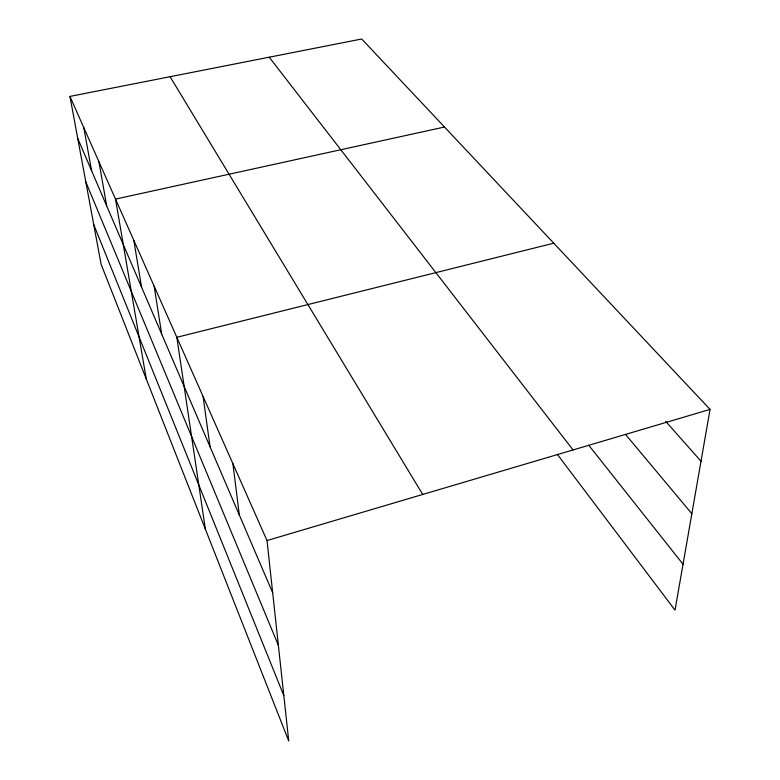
<?xml version="1.0" encoding="UTF-8"?>
<svg xmlns="http://www.w3.org/2000/svg" width="780" height="780" viewBox="0 0 780 780"><rect width="100%" height="100%" fill="white"/><g stroke="black" fill="none" stroke-linecap="round" stroke-linejoin="round"><path stroke-width="1.17" d="M69.947 96.418L267.023 540.55L288.746 741L101.078 264.206L69.947 96.418L361.715 39L710.053 409.393L675.022 610.155L557.261 454.262M267.023 540.55L710.053 409.393M553.751 243.194L176.836 337.291L205.374 529.172M444.502 127.023L115.508 199.095L146.289 379.08M665.672 421.356L701.005 461.243M625.541 434.421L691.85 513.727M588.812 445.312L683.036 564.242M269.217 57.203L573.047 449.953M170.099 76.713L422.721 494.452M77.737 138.43L272.688 592.8M85.8 181.876L278.382 645.343M93.727 224.601L283.822 695.604M83.772 127.579L91.591 170.722M98.894 161.665L106.714 205.969M133.838 240.396L141.531 287.099M154.157 286.202L161.704 334.123M203.102 396.484L210.044 446.784M232.908 463.661L239.323 515.024"/></g></svg>
